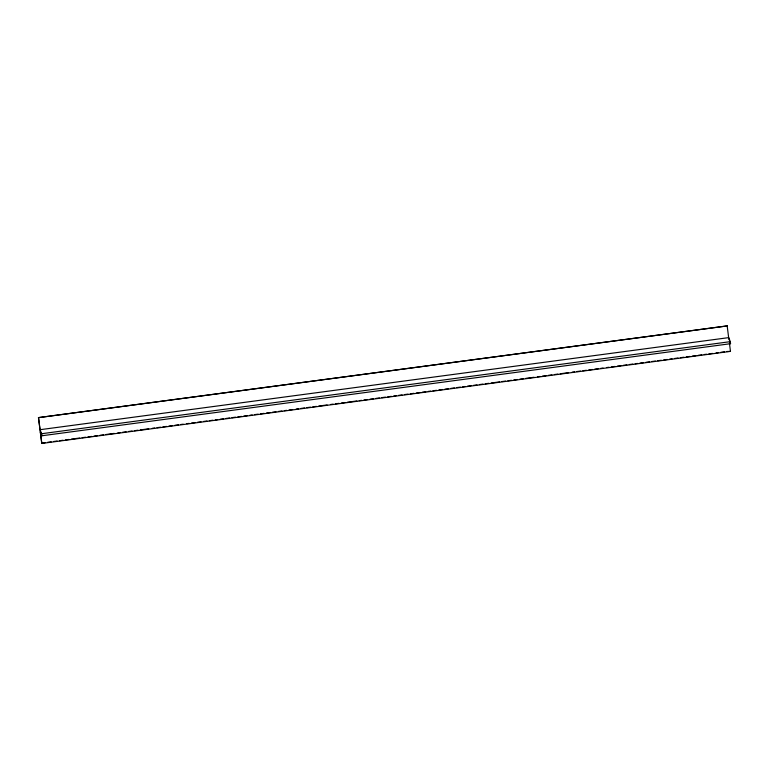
<?xml version="1.0" encoding="UTF-8"?>
<svg xmlns="http://www.w3.org/2000/svg" width="769" height="769" viewBox="0 0 769 769"><rect width="100%" height="100%" fill="white"/><g stroke="black" fill="none" stroke-linecap="round" stroke-linejoin="round"><path stroke-width="1.15" d="M38.45 417.625L727.263 325.902L38.45 417.625L41.795 443.453L730.473 351.375L729.445 343.176M38.585 417.98L40.065 429.698L728.743 337.62L730.29 341.657L730.55 343.695L41.872 435.773L40.315 431.736L41.795 443.453M40.065 429.698L41.613 433.735L730.29 341.657M42.853 442.944L45.227 442.627M47.611 442.3L51.177 441.829M53.551 441.512L57.117 441.031M59.501 440.714L63.068 440.233M65.452 439.916L69.018 439.445M71.392 439.128L79.726 438.013M82.1 437.696L85.667 437.215M88.05 436.898L91.617 436.417M93.991 436.1L97.567 435.629M99.941 435.302L103.507 434.831M105.891 434.514L114.216 433.399M117.782 432.918L120.166 432.601M122.54 432.284L126.106 431.813M128.49 431.486L132.057 431.015M134.431 430.698L138.007 430.217M140.381 429.9L148.705 428.785M152.281 428.314L154.656 427.987M157.03 427.67L160.606 427.199M162.98 426.882L166.546 426.401M168.93 426.084L172.496 425.603M174.88 425.286L178.446 424.815M180.821 424.498L183.205 424.171M186.771 423.7L189.145 423.383M191.529 423.065L195.095 422.585M197.479 422.268L201.045 421.787M203.42 421.47L206.986 420.999M209.37 420.672L212.936 420.201M215.32 419.884L217.694 419.566M220.078 419.249L223.644 418.769M226.019 418.451L229.585 417.971M231.969 417.654L235.535 417.173M237.919 416.856L241.485 416.385M243.86 416.067L247.435 415.587M249.81 415.27L252.184 414.952M254.568 414.635L258.134 414.155M260.518 413.837L264.084 413.357M266.459 413.04L270.034 412.569M272.409 412.251L275.975 411.771M278.359 411.453L281.925 410.973M284.299 410.656L286.683 410.338M289.057 410.021L292.633 409.541M296.2 409.07L298.574 408.752M300.958 408.435L304.524 407.954M306.898 407.637L310.474 407.157M312.848 406.839L316.415 406.368M318.799 406.042L327.123 404.936M330.689 404.456L333.073 404.138M335.447 403.821L339.014 403.341M341.398 403.023L344.964 402.543M347.348 402.225L356.854 400.957M359.238 400.639L361.613 400.322M363.997 400.005L367.563 399.524M369.947 399.207L373.513 398.727M375.887 398.409L379.453 397.938M381.837 397.621L385.404 397.14M387.787 396.823L391.354 396.343M393.728 396.025L396.112 395.708M398.486 395.391L402.052 394.91M404.436 394.593L408.003 394.122M410.386 393.805L413.953 393.324M416.327 393.007L419.903 392.526M422.277 392.209L425.843 391.729M428.227 391.411L430.602 391.094M432.985 390.777L436.552 390.306M438.926 389.979L442.502 389.508M444.876 389.191L448.442 388.71M450.826 388.393L454.392 387.912M456.767 387.595L460.343 387.124M462.717 386.807L465.101 386.49M467.475 386.163L471.041 385.692M473.425 385.375L476.991 384.894M479.366 384.577L482.942 384.096M485.316 383.779L488.882 383.308M491.266 382.991L499.59 381.876M501.965 381.559L505.541 381.078M507.915 380.761L511.481 380.28M513.865 379.963L517.431 379.492M519.806 379.175L523.381 378.694M525.756 378.377L534.08 377.262M537.656 376.781L540.03 376.464M542.414 376.147L545.98 375.676M548.355 375.349L551.921 374.878M554.305 374.561L557.871 374.08M560.255 373.763L568.579 372.648M572.146 372.177L574.52 371.85M576.904 371.533L580.47 371.062M582.854 370.745L586.42 370.264M588.794 369.947L592.361 369.466M594.745 369.149L598.311 368.678M600.695 368.361L603.069 368.034M606.635 367.563L609.019 367.246M611.393 366.928L614.969 366.448M617.344 366.131L620.91 365.65M623.294 365.333L626.86 364.862M629.234 364.535L632.81 364.064M635.184 363.747L637.568 363.429M639.943 363.112L643.509 362.632M645.893 362.314L649.459 361.834M651.833 361.517L655.409 361.046M657.783 360.719L661.35 360.248M663.734 359.93L667.3 359.45M669.674 359.133L672.058 358.815M674.432 358.498L678.008 358.018M680.382 357.7L683.949 357.22M686.332 356.903L689.899 356.432M692.273 356.114L695.849 355.634M698.223 355.316L701.789 354.836M704.173 354.519L706.548 354.201M708.931 353.884L712.498 353.404M716.064 352.933L718.448 352.615M720.822 352.298L724.388 351.817M726.772 351.5L730.473 351.375M729.387 340.667L730.55 343.695M727.128 325.547L728.877 339.446M41.613 433.735L41.872 435.773"/></g></svg>
